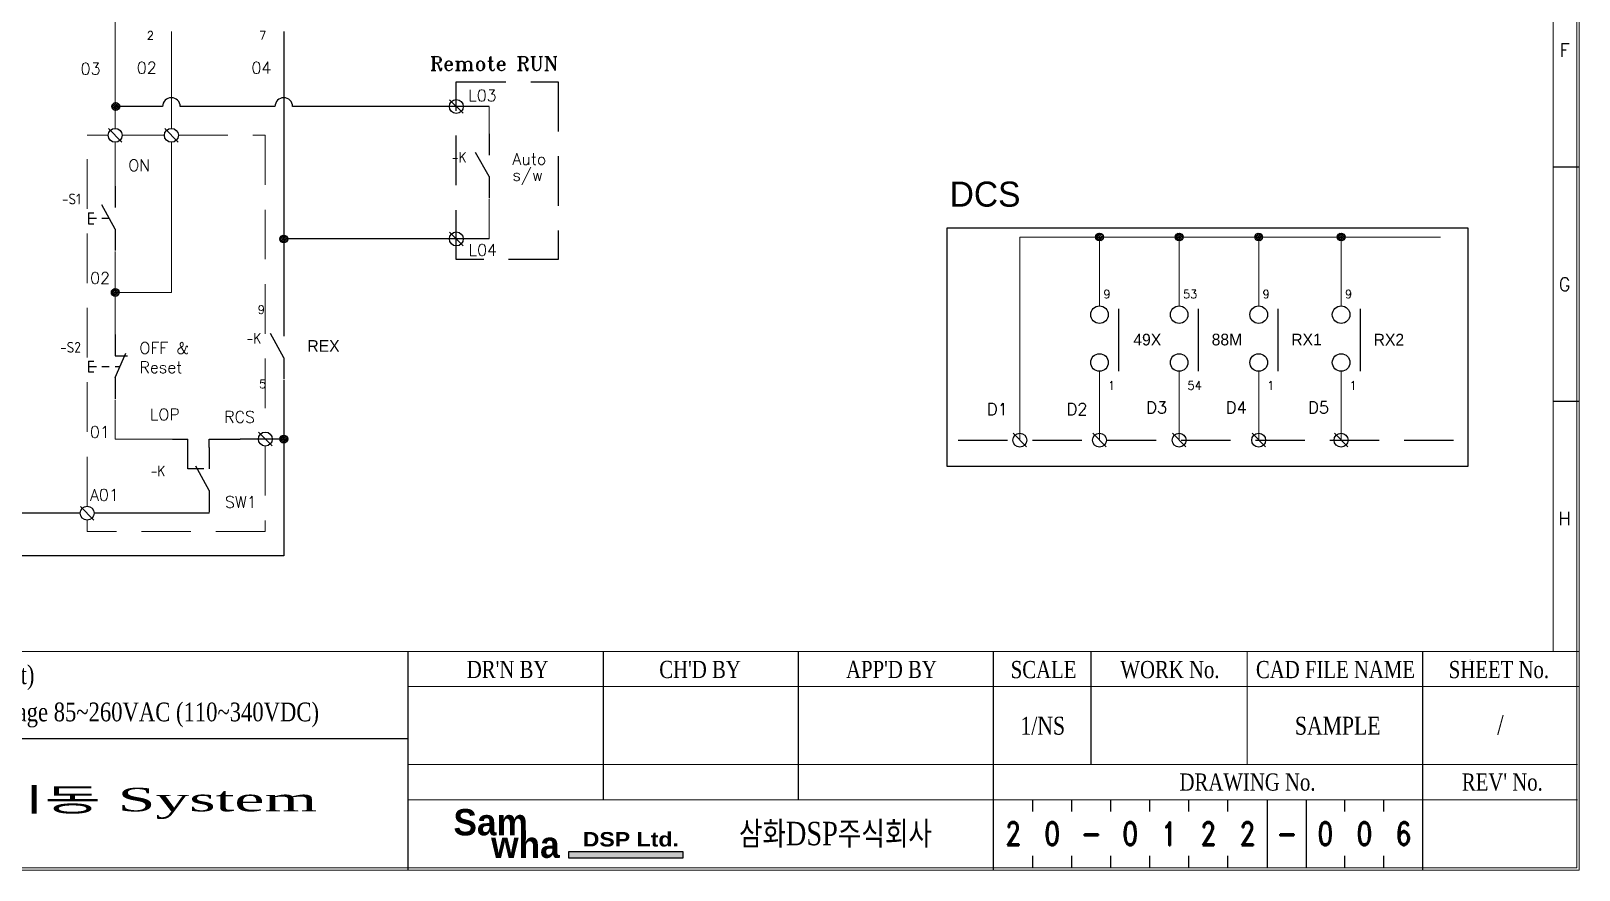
# Model space of a CAD drawing. Header units: millimetres. Extents: x 54 to 1685, y 68 to 1015.
# Drawn here: x 690.6 to 888.9, y 87.7 to 195.1 of the extents above; entities that cross this region are included whole.
import ezdxf
from ezdxf.enums import TextEntityAlignment as Align

# ---------------------------------------------------------------- set-up
doc = ezdxf.new("R2010")
doc.units = ezdxf.units.MM
doc.linetypes.add('DASHED2', pattern=[9.525, 6.35, -3.175])
for name, color, linetype in [('20', 2, 'Continuous'), ('30', 3, 'Continuous'), ('40', 7, 'Continuous'), ('70', 7, 'Continuous'), ('SYMS', 7, 'Continuous'), ('TAGS', 150, 'Continuous')]:
    doc.layers.add(name, color=color, linetype=linetype)
doc.styles.add('ROMANS', font='romans')
doc.styles.add('SD', font='ROMAND.shx', dxfattribs={"width": 0.8})
doc.styles.add('SIMPLEX', font='SIMPLEX.shx', dxfattribs={"bigfont": 'HBRDS.shx'})
doc.styles.add('SS', font='batang.ttc', dxfattribs={"width": 0.8})
doc.styles.get("Standard").update_dxf_attribs({"font": 'BareunDotumPro1.ttf'})
doc.styles.add('STYLE2', font='romant.shx')
doc.styles.add('WD_IEC', font='ISOCP2.shx', dxfattribs={"width": 0.9, "height": 4, "bigfont": 'whtmtxt.shx'})

# ---------------------------------------------------------------- blocks, each defined once
blk = doc.blocks.new('VCR21')
for p, q in [((0, 7.5), (0, 2.5)), ((0, -2.5), (-3.12, 3.12)), ((0, -2.5), (0, -7.5))]:
    blk.add_line(p, q)
at = {"style": 'WD_IEC'}
for tag, p in [('INST', (-5.25, 6.75)), ('LOC', (-5.25, 3.75)), ('TAG2', (-5.25, 0.75)), ('XREF', (-5.25, -3.75)), ('DESC1', (-5.25, -6.75)), ('DESC3', (-5.25, -12.75)), ('DESC2', (-5.25, -9.75))]:
    blk.add_attdef(tag, text='', height=2.5, dxfattribs=at).set_placement(p, align=Align.RIGHT)
blk.add_attdef('TERM01', text='', height=2, rotation=90, dxfattribs=at).set_placement((-1, 7.5), align=Align.RIGHT)
at = {"style": 'WD_IEC', "flags": 1}
for tag, p, height in [('X2TERM01', (0, 7.5), 0.32), ('X4LINK', (-2.75, 0), 0.32), ('X1LINK', (-0.5, 0), 0.32), ('CONTACT', (4, -3.5), 1), ('X8TERM02', (0, -7.5), 0.32), ('FAMILY', (4, -5), 1), ('COMMON', (5.25, -4.75), 1)]:
    blk.add_attdef(tag, p, '', height=height, dxfattribs=at)
at = {"style": 'WD_IEC'}
blk.add_attdef('TERM02', (-1, -7.5), '', height=2, rotation=90, dxfattribs=at)
blk = doc.blocks.new('VPB12')
for p, q in [((0, 7.5), (0, 2.5)), ((-6.25, 1.25), (-6.25, -1.25)), ((-6.25, 1.25), (-5, 1.25)), ((-6.25, 0), (-4.38, 0)), ((-3.12, 0), (-1.39, 0)), ((0, -2.5), (2.5, 3.12)), ((0, 2.5), (2.87, 2.5)), ((0, 0), (1.11, 0)), ((-6.25, -1.25), (-5, -1.25)), ((0, -2.5), (0, -7.5))]:
    blk.add_line(p, q)
at = {"style": 'WD_IEC'}
for tag, p in [('INST', (-8, 10.25)), ('LOC', (-8, 6.75)), ('TAG1', (-8, 3.25)), ('DESC1', (-8, -10.35)), ('DESC2', (-8, -13.85)), ('DESC3', (-8, -17.35))]:
    blk.add_attdef(tag, text='', height=2.5, dxfattribs=at).set_placement(p, align=Align.RIGHT)
blk.add_attdef('TERM01', text='', height=2, rotation=90, dxfattribs=at).set_placement((-1, 7.5), align=Align.RIGHT)
at = {"style": 'WD_IEC', "flags": 1}
for tag, p, height in [('X2TERM01', (0, 7.5), 0.32), ('CONTACT', (0.5, 4.5), 1), ('COMMON', (1.75, 3.25), 1), ('X1LINK', (1.5, 0), 0.32), ('ASSYCODE', (1, -4), 1), ('X8TERM02', (0, -7.5), 0.32), ('FAMILY', (1, -5.5), 1), ('CATDESC', (1, -7), 1)]:
    blk.add_attdef(tag, p, '', height=height, dxfattribs=at)
at = {"style": 'WD_IEC', "flags": 9}
for tag, p in [('MFG', (-8.5, -0.25)), ('CAT', (-8.5, -2.75))]:
    blk.add_attdef(tag, text='', height=1.5, dxfattribs=at).set_placement(p, align=Align.RIGHT)
at = {"style": 'WD_IEC'}
blk.add_attdef('TERM02', (-1, -7.5), '', height=2, rotation=90, dxfattribs=at)
at = {"lineweight": 15, "style": 'WD_IEC'}
blk.add_attdef('XREF', text='', height=2.5, dxfattribs=at).set_placement((-8, -6.35), align=Align.RIGHT)
blk = doc.blocks.new('VPB11')
for p, q in [((0, 7.5), (0, 2.5)), ((-6.25, 1.25), (-6.25, -1.25)), ((-6.25, 1.25), (-5, 1.25)), ((-6.25, 0), (-4.375, 0)), ((0, -2.5), (-3.125, 3.125)), ((-3.125, 0), (-1.389, 0)), ((-6.25, -1.25), (-5, -1.25)), ((0, -2.5), (0, -7.5))]:
    blk.add_line(p, q)
at = {"style": 'WD_IEC'}
for tag, p in [('INST', (-8, 10.25)), ('LOC', (-8, 6.75)), ('TAG1', (-8, 3.25)), ('DESC1', (-8, -10.35)), ('DESC2', (-8, -13.85)), ('DESC3', (-8, -17.35))]:
    blk.add_attdef(tag, text='', height=2.5, dxfattribs=at).set_placement(p, align=Align.RIGHT)
blk.add_attdef('TERM01', text='', height=2, rotation=90, dxfattribs=at).set_placement((-1, 7.5), align=Align.RIGHT)
at = {"style": 'WD_IEC', "flags": 1}
for tag, p, height in [('X2TERM01', (0, 7.5), 0.32), ('CONTACT', (0.5, 4.5), 1), ('COMMON', (1.75, 3.25), 1), ('X1LINK', (0, 0), 0.32), ('ASSYCODE', (1, -4), 1), ('X8TERM02', (0, -7.5), 0.32), ('FAMILY', (1, -5.5), 1), ('CATDESC', (1, -7), 1)]:
    blk.add_attdef(tag, p, '', height=height, dxfattribs=at)
at = {"style": 'WD_IEC', "flags": 9}
for tag, p in [('MFG', (-8.5, -0.25)), ('CAT', (-8.5, -2.75))]:
    blk.add_attdef(tag, text='', height=1.5, dxfattribs=at).set_placement(p, align=Align.RIGHT)
at = {"style": 'WD_IEC'}
blk.add_attdef('TERM02', (-1, -7.5), '', height=2, rotation=90, dxfattribs=at)
at = {"lineweight": 15, "style": 'WD_IEC'}
blk.add_attdef('XREF', text='', height=2.5, dxfattribs=at).set_placement((-8, -6.35), align=Align.RIGHT)
blk = doc.blocks.new('VCR23R')
for p, q in [((-5, 2.5), (-5, 7.5)), ((0, 7.5), (0, 2.5)), ((-1.25, 2.5), (-5, 2.5)), ((0, -2.5), (-3.125, 3.125)), ((0, -2.5), (0, -7.5))]:
    blk.add_line(p, q)
at = {"style": 'WD_IEC'}
for tag, p in [('INST', (-10.25, 6.75)), ('LOC', (-10.25, 3.75)), ('TAG2', (-10.25, 0.75)), ('XREF', (-10.25, -3.75)), ('DESC1', (-10.25, -6.75)), ('DESC3', (-10.25, -12.75)), ('DESC2', (-10.25, -9.75))]:
    blk.add_attdef(tag, text='', height=2.5, dxfattribs=at).set_placement(p, align=Align.RIGHT)
for tag, p in [('TERM03', (-6, 7.5)), ('TERM02', (-1, 7.5))]:
    blk.add_attdef(tag, text='', height=2, rotation=90, dxfattribs=at).set_placement(p, align=Align.RIGHT)
at = {"style": 'WD_IEC', "flags": 1}
for tag, p, height in [('X2TERM03', (-5, 7.5), 0.32), ('X2TERM02', (0, 7.5), 0.32), ('X4LINK', (-3, 0), 0.32), ('X1LINK', (-0.5, 0), 0.32), ('CONTACT', (4, -3.5), 1), ('X8TERM01', (0, -7.5), 0.32), ('FAMILY', (4, -5), 1)]:
    blk.add_attdef(tag, p, '', height=height, dxfattribs=at)
at = {"style": 'WD_IEC'}
blk.add_attdef('TERM01', (-1, -7.5), '', height=2, rotation=90, dxfattribs=at)

msp = doc.modelspace()

# ---------------------------------------------------------------- hatches: boundary and pattern name
msp.add_hatch(color=5).paths.add_polyline_path([(759.489, 89.212), (759.489, 90.045), (774.119, 90.045), (774.119, 89.212)])
at = {"layer": '70'}
h = msp.add_hatch(dxfattribs=at)
h.set_pattern_fill('ANSI33', color=256, style=0)
h.set_pattern_definition([(45, (1507.26603, -87.001), (-0.176776695, 0.176776695), []), (45, (1507.4428, -87.001), (-0.176776695, 0.176776695), [0.125, -0.0625])])
h.paths.add_polyline_path([(701.458, 185.963, 0.4142136), (700.958, 185.463, 0.4142136), (701.458, 184.963)])
h.paths.add_polyline_path([(701.458, 185.963), (701.458, 185.463), (701.958, 185.463, 0.4142136)])
h.paths.add_polyline_path([(701.958, 185.463), (701.458, 185.463), (701.458, 184.963, 0.4142136)])
h = msp.add_hatch(dxfattribs=at)
h.set_pattern_fill('ANSI33', color=256, style=0)
h.set_pattern_definition([(45, (1528.79063, -103.96326), (-0.176776695, 0.176776695), []), (45, (1528.9674, -103.96326), (-0.176776695, 0.176776695), [0.125, -0.0625])])
h.paths.add_polyline_path([(722.983, 169, 0.4142136), (722.483, 168.5, 0.4142136), (722.983, 168)])
h.paths.add_polyline_path([(722.983, 169), (722.983, 168.5), (723.483, 168.5, 0.4142136)])
h.paths.add_polyline_path([(723.483, 168.5), (722.983, 168.5), (722.983, 168, 0.4142136)])
h = msp.add_hatch(dxfattribs=at)
h.set_pattern_fill('ANSI33', color=256, style=0)
h.set_pattern_definition([(45, (1633.30596, -103.71577), (-0.176776695, 0.176776695), []), (45, (1633.48273, -103.71577), (-0.176776695, 0.176776695), [0.125, -0.0625])])
h.paths.add_polyline_path([(827.498, 169.248, 0.4142136), (826.998, 168.748, 0.4142136), (827.498, 168.248)])
h.paths.add_polyline_path([(827.498, 169.248), (827.498, 168.748), (827.998, 168.748, 0.4142136)])
h.paths.add_polyline_path([(827.998, 168.748), (827.498, 168.748), (827.498, 168.248, 0.4142136)])
h = msp.add_hatch(dxfattribs=at)
h.set_pattern_fill('ANSI33', color=256, style=0)
h.set_pattern_definition([(45, (1643.5063, -103.71577), (-0.176776695, 0.176776695), []), (45, (1643.68308, -103.71577), (-0.176776695, 0.176776695), [0.125, -0.0625])])
h.paths.add_polyline_path([(837.698, 169.248, 0.4142136), (837.198, 168.748, 0.4142136), (837.698, 168.248)])
h.paths.add_polyline_path([(837.698, 169.248), (837.698, 168.748), (838.198, 168.748, 0.4142136)])
h.paths.add_polyline_path([(838.198, 168.748), (837.698, 168.748), (837.698, 168.248, 0.4142136)])
h = msp.add_hatch(dxfattribs=at)
h.set_pattern_fill('ANSI33', color=256, style=0)
h.set_pattern_definition([(45, (1653.70665, -103.71577), (-0.176776695, 0.176776695), []), (45, (1653.88342, -103.71577), (-0.176776695, 0.176776695), [0.125, -0.0625])])
h.paths.add_polyline_path([(847.899, 169.248, 0.4142136), (847.399, 168.748, 0.4142136), (847.899, 168.248)])
h.paths.add_polyline_path([(847.899, 169.248), (847.899, 168.748), (848.399, 168.748, 0.4142136)])
h.paths.add_polyline_path([(848.399, 168.748), (847.899, 168.748), (847.899, 168.248, 0.4142136)])
h = msp.add_hatch(dxfattribs=at)
h.set_pattern_fill('ANSI33', color=256, style=0)
h.set_pattern_definition([(45, (1664.25961, -103.71577), (-0.176776695, 0.176776695), []), (45, (1664.4364, -103.71577), (-0.176776695, 0.176776695), [0.125, -0.0625])])
h.paths.add_polyline_path([(858.452, 169.248, 0.4142136), (857.952, 168.748, 0.4142136), (858.452, 168.248)])
h.paths.add_polyline_path([(858.452, 169.248), (858.452, 168.748), (858.952, 168.748, 0.4142136)])
h.paths.add_polyline_path([(858.952, 168.748), (858.452, 168.748), (858.452, 168.248, 0.4142136)])
h = msp.add_hatch(dxfattribs=at)
h.set_pattern_fill('ANSI33', color=256, style=0)
h.set_pattern_definition([(45, (1507.20024, -110.81628), (-0.176776695, 0.176776695), []), (45, (1507.37701, -110.81628), (-0.176776695, 0.176776695), [0.125, -0.0625])])
h.paths.add_polyline_path([(701.392, 162.147, 0.4142136), (700.892, 161.647, 0.4142136), (701.392, 161.147)])
h.paths.add_polyline_path([(701.392, 162.147), (701.392, 161.647), (701.892, 161.647, 0.4142136)])
h.paths.add_polyline_path([(701.892, 161.647), (701.392, 161.647), (701.392, 161.147, 0.4142136)])
h = msp.add_hatch(dxfattribs=at)
h.set_pattern_fill('ANSI33', color=256, style=0)
h.set_pattern_definition([(45, (1528.79063, -129.5915), (-0.176776695, 0.176776695), []), (45, (1528.9674, -129.5915), (-0.176776695, 0.176776695), [0.125, -0.0625])])
h.paths.add_polyline_path([(722.983, 143.372, 0.4142136), (722.483, 142.872, 0.4142136), (722.983, 142.372)])
h.paths.add_polyline_path([(722.983, 143.372), (722.983, 142.872), (723.483, 142.872, 0.4142136)])
h.paths.add_polyline_path([(723.483, 142.872), (722.983, 142.872), (722.983, 142.372, 0.4142136)])

# ---------------------------------------------------------------- linework, layer by layer
for p, q in [((722.983, 195.047), (722.983, 158.793)), ((707.461, 185.463), (701.392, 185.463)), ((721.858, 185.463), (709.711, 185.463)), ((749.281, 185.463), (724.108, 185.463)), ((749.282, 168.5), (723.483, 168.5)), ((722.983, 150.422), (722.983, 127.911)), ((708.718, 142.872), (710.691, 142.872)), ((710.691, 141.804), (710.691, 142.872)), ((713.441, 142.872), (717.408, 142.872)), ((713.441, 141.804), (713.441, 142.872)), ((722.983, 142.872), (717.408, 142.872)), ((696.903, 133.378), (688.12, 133.378)), ((713.441, 133.378), (698.685, 133.378)), ((722.983, 127.911), (686.995, 127.911))]:
    msp.add_line(p, q)
at = {"color": 0}
for p, q in [((745.95, 184.594), (744.234, 186.331)), ((702.25, 180.9), (700.534, 182.637)), ((709.444, 180.9), (707.728, 182.637)), ((745.95, 167.632), (744.234, 169.369)), ((829.95, 159.554), (829.95, 151.558)), ((840.15, 159.554), (840.15, 151.558)), ((850.351, 159.554), (850.351, 151.558)), ((860.904, 159.554), (860.904, 151.558)), ((721.476, 142.003), (719.76, 143.741)), ((818.151, 141.87), (816.435, 143.608)), ((828.351, 141.87), (826.635, 143.608)), ((838.551, 141.87), (836.835, 143.608)), ((848.752, 141.87), (847.036, 143.608)), ((859.305, 141.87), (857.589, 143.608)), ((698.652, 132.509), (696.936, 134.247))]:
    msp.add_line(p, q, dxfattribs=at)
at = {"color": 0, "lineweight": 15}
msp.add_line((871.2, 168.748), (817.293, 168.748), dxfattribs=at)
at = {"linetype": 'DASHED2'}
msp.add_line((809.37, 142.739), (873.526, 142.739), dxfattribs=at)
at = {"color": 5}
for p, q in [((759.489, 90.045), (774.119, 90.045)), ((759.489, 89.212), (759.489, 90.045)), ((774.119, 90.045), (774.119, 89.212)), ((774.119, 89.212), (759.489, 89.212))]:
    msp.add_line(p, q, dxfattribs=at)
at = {"color": 3, "linetype": 'DASHED2'}
msp.add_lwpolyline([(745.092, 188.626), (758.125, 188.626), (758.125, 165.855), (745.092, 165.855)], close=True, dxfattribs=at)
at = {"color": 1}
msp.add_lwpolyline([(808, 169.934), (874.679, 169.934), (874.679, 139.363), (808, 139.363)], close=True, dxfattribs=at)
at = {"color": 0}
for centre, radius in [((745.092, 185.463), 0.891), ((701.392, 181.768), 0.891), ((708.586, 181.768), 0.891), ((745.092, 168.5), 0.891), ((827.498, 158.804), 1.125), ((837.698, 158.804), 1.125), ((847.899, 158.804), 1.125), ((858.452, 158.804), 1.125), ((827.498, 152.683), 1.125), ((837.698, 152.683), 1.125), ((847.899, 152.683), 1.125), ((858.452, 152.683), 1.125), ((720.618, 142.872), 0.891), ((817.293, 142.739), 0.891), ((827.493, 142.739), 0.891), ((837.693, 142.739), 0.891), ((847.894, 142.739), 0.891), ((858.447, 142.739), 0.891), ((697.794, 133.378), 0.891)]:
    msp.add_circle(centre, radius, dxfattribs=at)
for centre in [(708.586, 185.463), (722.983, 185.463)]:
    msp.add_arc(centre, 1.125, 0, 180, dxfattribs=at)
at = {"layer": '20', "color": 0, "lineweight": 13}
msp.add_lwpolyline([(512.237, 115.689), (512.237, 354.389), (885.637, 354.389), (885.637, 115.689)], dxfattribs=at)
at = {"layer": '30', "color": 0}
for p, q in [((888.937, 177.689), (885.637, 177.689)), ((888.937, 147.689), (885.637, 147.689))]:
    msp.add_line(p, q, dxfattribs=at)
at = {"layer": '40', "color": 0}
for p, q in [((738.937, 87.689), (738.937, 115.689)), ((763.937, 96.689), (763.937, 115.689)), ((788.937, 96.689), (788.937, 115.689)), ((813.937, 87.689), (813.937, 115.689)), ((826.437, 101.189), (826.437, 115.689)), ((868.937, 101.189), (868.937, 115.689)), ((738.937, 104.489), (648.937, 104.489)), ((868.937, 87.689), (868.937, 101.189)), ((818.937, 95.189), (818.937, 96.689)), ((823.937, 95.189), (823.937, 96.689)), ((828.937, 95.189), (828.937, 96.689)), ((833.937, 95.189), (833.937, 96.689)), ((838.937, 95.189), (838.937, 96.689)), ((843.952, 95.189), (843.952, 96.689)), ((849.005, 87.989), (849.005, 96.689)), ((854.005, 87.989), (854.005, 96.689)), ((858.937, 95.189), (858.937, 96.689)), ((863.937, 95.189), (863.937, 96.689)), ((818.937, 87.989), (818.937, 89.489)), ((823.937, 87.989), (823.937, 89.489)), ((828.937, 87.989), (828.937, 89.489)), ((833.937, 87.989), (833.937, 89.489)), ((838.937, 87.989), (838.937, 89.489)), ((843.952, 87.989), (843.952, 89.489)), ((858.937, 87.989), (858.937, 89.489)), ((863.937, 87.989), (863.937, 89.489))]:
    msp.add_line(p, q, dxfattribs=at)
at = {"layer": '40', "color": 0, "lineweight": 13}
for p, q in [((846.437, 101.189), (846.437, 115.689)), ((888.937, 111.189), (738.937, 111.189)), ((888.737, 101.189), (738.937, 101.189)), ((888.737, 96.689), (738.937, 96.689))]:
    msp.add_line(p, q, dxfattribs=at)
at = {"layer": '70', "lineweight": 15}
for p, q in [((701.392, 182.659), (701.392, 212.985)), ((708.586, 182.659), (708.586, 195.047)), ((749.281, 185.463), (749.281, 181.976)), ((701.392, 177.565), (701.392, 180.877)), ((708.586, 177.565), (708.586, 180.877)), ((701.392, 177.565), (701.392, 175.268)), ((708.586, 177.565), (708.586, 161.647)), ((749.282, 168.5), (749.281, 173.604)), ((817.293, 168.748), (817.293, 142.739)), ((827.498, 168.748), (827.498, 159.929)), ((837.698, 168.748), (837.698, 159.929)), ((847.899, 168.748), (847.899, 159.929)), ((858.452, 168.748), (858.452, 159.929)), ((701.392, 166.897), (701.392, 156.276)), ((701.392, 161.647), (708.586, 161.647)), ((827.493, 151.558), (827.493, 142.739)), ((837.693, 151.558), (837.693, 142.739)), ((847.894, 151.558), (847.894, 142.739)), ((858.447, 151.558), (858.447, 142.739)), ((701.392, 147.905), (701.392, 142.872)), ((701.392, 142.872), (708.718, 142.872)), ((713.441, 136.304), (713.441, 133.378))]:
    msp.add_line(p, q, dxfattribs=at)
at = {"layer": '70', "color": 1, "linetype": 'DASHED2', "lineweight": 15}
for p, q in [((697.794, 181.768), (700.501, 181.768)), ((697.794, 134.269), (697.794, 181.768)), ((702.283, 181.768), (707.695, 181.768)), ((709.477, 181.768), (720.618, 181.768)), ((720.618, 181.768), (720.618, 143.763)), ((720.618, 141.981), (720.618, 131.051)), ((697.794, 131.051), (697.794, 132.487)), ((720.618, 131.051), (697.794, 131.051))]:
    msp.add_line(p, q, dxfattribs=at)
at = {"layer": '70', "color": 0, "lineweight": 13}
msp.add_line((508.937, 115.689), (888.937, 115.689), dxfattribs=at)
for points in [[(888.937, 87.689), (508.937, 87.689), (508.937, 357.689), (888.937, 357.689)], [(888.637, 87.989), (509.237, 87.989), (509.237, 357.389), (888.637, 357.389)]]:
    msp.add_lwpolyline(points, close=True, dxfattribs=at)
at = {"layer": '70'}
for centre in [(701.458, 185.463), (722.983, 168.5), (827.498, 168.748), (837.698, 168.748), (847.899, 168.748), (858.452, 168.748), (701.392, 161.647), (722.983, 142.872)]:
    msp.add_circle(centre, 0.5, dxfattribs=at)
at = {"layer": '70', "color": 0}
msp.add_solid([(874.939, 114.651), (874.999, 114.651), (874.969, 114.471)], dxfattribs=at)

# ---------------------------------------------------------------- block references
at = {"layer": 'SYMS'}
ref = msp.add_blockref('VCR21', (749.281, 177.851), dxfattribs=dict(at, xscale=0.55, yscale=0.55, zscale=0.55))
ref.add_attrib('TAG2', '-K', dxfattribs={"layer": 'TAGS', "height": 1.375, "style": 'WD_IEC'}).set_placement((746.394, 178.263), align=Align.RIGHT)
ref = msp.add_blockref('VPB11', (701.392, 171.143), dxfattribs=dict(at, xscale=0.55, yscale=0.55, zscale=0.55))
ref.add_attrib('TAG1', '-S1', dxfattribs={"layer": 'TAGS', "height": 1.375, "style": 'WD_IEC'}).set_placement((696.992, 172.931), align=Align.RIGHT)
ref = msp.add_blockref('VCR21', (722.983, 154.668), dxfattribs=dict(at, xscale=0.55, yscale=0.55, zscale=0.55))
ref.add_attrib('TAG2', '-K', dxfattribs={"layer": 'TAGS', "height": 1.375, "style": 'WD_IEC'}).set_placement((720.095, 155.081), align=Align.RIGHT)
ref = msp.add_blockref('VPB12', (701.392, 152.151), dxfattribs=dict(at, xscale=0.55, yscale=0.55, zscale=0.55))
ref.add_attrib('TAG1', '-S2', dxfattribs={"layer": 'TAGS', "height": 1.375, "style": 'WD_IEC'}).set_placement((696.992, 153.939), align=Align.RIGHT)
at = {"layer": 'SYMS', "color": 1}
ref = msp.add_blockref('VCR23R', (713.441, 137.679), dxfattribs=dict(at, xscale=0.55, yscale=0.55, zscale=0.55))
ref.add_attrib('TAG2', '-K', dxfattribs={"layer": 'TAGS', "height": 1.375, "style": 'WD_IEC'}).set_placement((707.804, 138.092), align=Align.RIGHT)

# ---------------------------------------------------------------- texts
at = {"color": 0, "style": 'STYLE2'}
for s, height, p in [('2', 1.068, (705.439, 194.024)), ('7', 1.068, (719.836, 194.024)), ('ON', 1.4866, (703.063, 177.191)), ('Auto', 1.4866, (752.288, 177.992)), ('s/w', 1.4866, (752.288, 175.942)), ('9', 1.068, (827.991, 160.902)), ('53', 1.0677, (838.191, 160.902)), ('9', 1.068, (848.392, 160.902)), ('9', 1.068, (858.945, 160.902)), ('9', 1.068, (719.658, 158.911)), ('OFF &', 1.4866, (704.489, 153.792)), ('Reset', 1.4866, (704.489, 151.322)), ('5', 1.068, (719.836, 149.399)), ('1', 1.068, (828.573, 149.199)), ('54', 1.0677, (838.773, 149.199)), ('1', 1.068, (848.974, 149.199)), ('1', 1.068, (859.527, 149.199)), ('D1', 1.5253, (813.07, 145.947)), ('D2', 1.5253, (823.275, 145.947)), ('D3', 1.5253, (833.476, 146.166)), ('D4', 1.5253, (843.676, 146.166)), ('D5', 1.5253, (854.229, 146.166)), ('LOP', 1.4866, (705.84, 145.275)), ('RCS', 1.4866, (715.338, 144.97)), ('SW1', 1.4866, (715.45, 134.065))]:
    msp.add_text(s, height=height, dxfattribs=at).set_placement(p)
at = {"color": 3, "style": 'STYLE2'}
for s, p in [('03', (696.956, 189.549)), ('02', (704.149, 189.672)), ('04', (718.843, 189.672)), ('L03', (746.621, 186.125)), ('L04', (746.669, 166.336)), ('02', (698.173, 162.749)), ('01', (698.153, 143.026)), ('A01', (698.153, 134.98))]:
    msp.add_text(s, height=1.4866, dxfattribs=at).set_placement(p)
at = {"style": 'STYLE2'}
msp.add_text('Remote RUN', height=1.7839, dxfattribs=at).set_placement((741.697, 190.078))
at = {"color": 0, "linetype": 'Continuous'}
for s, p in [('REX', (728.075, 154.798)), ('49X', (833.621, 155.615)), ('88M', (843.821, 155.615)), ('RX1', (854.021, 155.615)), ('RX2', (864.574, 155.615))]:
    msp.add_text(s, height=1.5, dxfattribs=at).set_placement(p, align=Align.MIDDLE)
at = {"color": 0, "style": 'SS', "width": 0.8}
for s, height, p in [('DSP- VIP-PS  (Set) ', 2.4, (668.076, 111.497)), ('Current 0.5-20A, Control voltage 85~260VAC (110~340VDC)', 2.4, (654.041, 106.73)), ('삼화DSP주식회사', 3, (781.301, 90.86))]:
    msp.add_text(s, height=height, dxfattribs=at).set_placement(p)
at = {"color": 0, "style": 'SS', "width": 1.751788}
msp.add_text('S-D 기동 System', height=3, dxfattribs=at).set_placement((668.989, 95.208), (727.25, 95.208), align=Align.FIT)
at = {"color": 0, "style": 'SD', "width": 0.8}
for s, p in [('2', (816.437, 92.339)), ('0', (821.437, 92.339)), ('0', (831.437, 92.339)), ('1', (836.437, 92.339)), ('2', (841.437, 92.339)), ('2', (846.452, 92.339)), ('0', (856.437, 92.339)), ('0', (861.437, 92.339)), ('6', (866.437, 92.339)), ('-', (826.437, 92.339)), ('-', (851.505, 92.339))]:
    msp.add_text(s, height=3, dxfattribs=at).set_placement(p, align=Align.MIDDLE)
at = {"color": 20, "insert": (744.725, 95.499), "char_height": 3.375, "width": 12.12824, "attachment_point": 1}
msp.add_mtext('{\\fPump Demi Bold LET|b0|i0|c0|p2;Sam}', dxfattribs=at)
at = {"color": 5, "insert": (749.556, 92.611), "char_height": 3.375, "width": 12.12824, "attachment_point": 1}
msp.add_mtext('{\\fPump Demi Bold LET|b0|i0|c0|p2;wha}', dxfattribs=at)
at = {"color": 0, "insert": (761.282, 92.552), "char_height": 1.85118, "width": 32.93713, "attachment_point": 1}
msp.add_mtext('{\\fArial Black|b0|i0|c0|p34;DSP Ltd.}', dxfattribs=at)
at = {"layer": '30', "color": 0, "style": 'SIMPLEX'}
for s, p in [('F', (887.087, 192.689)), ('G', (887.087, 162.689)), ('H', (887.087, 132.689))]:
    msp.add_text(s, height=1.7, dxfattribs=at).set_placement(p, align=Align.MIDDLE)
at = {"layer": '40', "color": 0, "style": 'SS', "width": 0.8}
for s, height, p in [("DR'N BY", 2.2, (751.661, 112.273)), ("CH'D BY", 2.2, (776.317, 112.273)), ("APP'D BY", 2.2, (800.841, 112.273)), ('SCALE', 2.2, (820.331, 112.259)), ('WORK No.', 2.2, (836.527, 112.259)), ('CAD FILE NAME', 2.2, (857.729, 112.259)), ('SHEET No.', 2.2, (878.667, 112.259)), ('1/NS', 2.3, (820.229, 105.017)), ('SAMPLE', 2.3, (858.021, 105.017)), ('/', 2.5, (878.864, 105.017)), ('DRAWING No.', 2.2, (846.464, 97.853)), ("REV' No.", 2.2, (879.109, 97.853))]:
    msp.add_text(s, height=height, dxfattribs=at).set_placement(p, align=Align.CENTER)
at = {"layer": '70', "lineweight": 13, "insert": (808.3, 175.844), "char_height": 3.21308, "width": 27.7103, "attachment_point": 1, "style": 'ROMANS'}
msp.add_mtext('{\\fMoeumT R|b0|i0|c129|p18;DCS}', dxfattribs=at)

doc.saveas('drawing.dxf')
